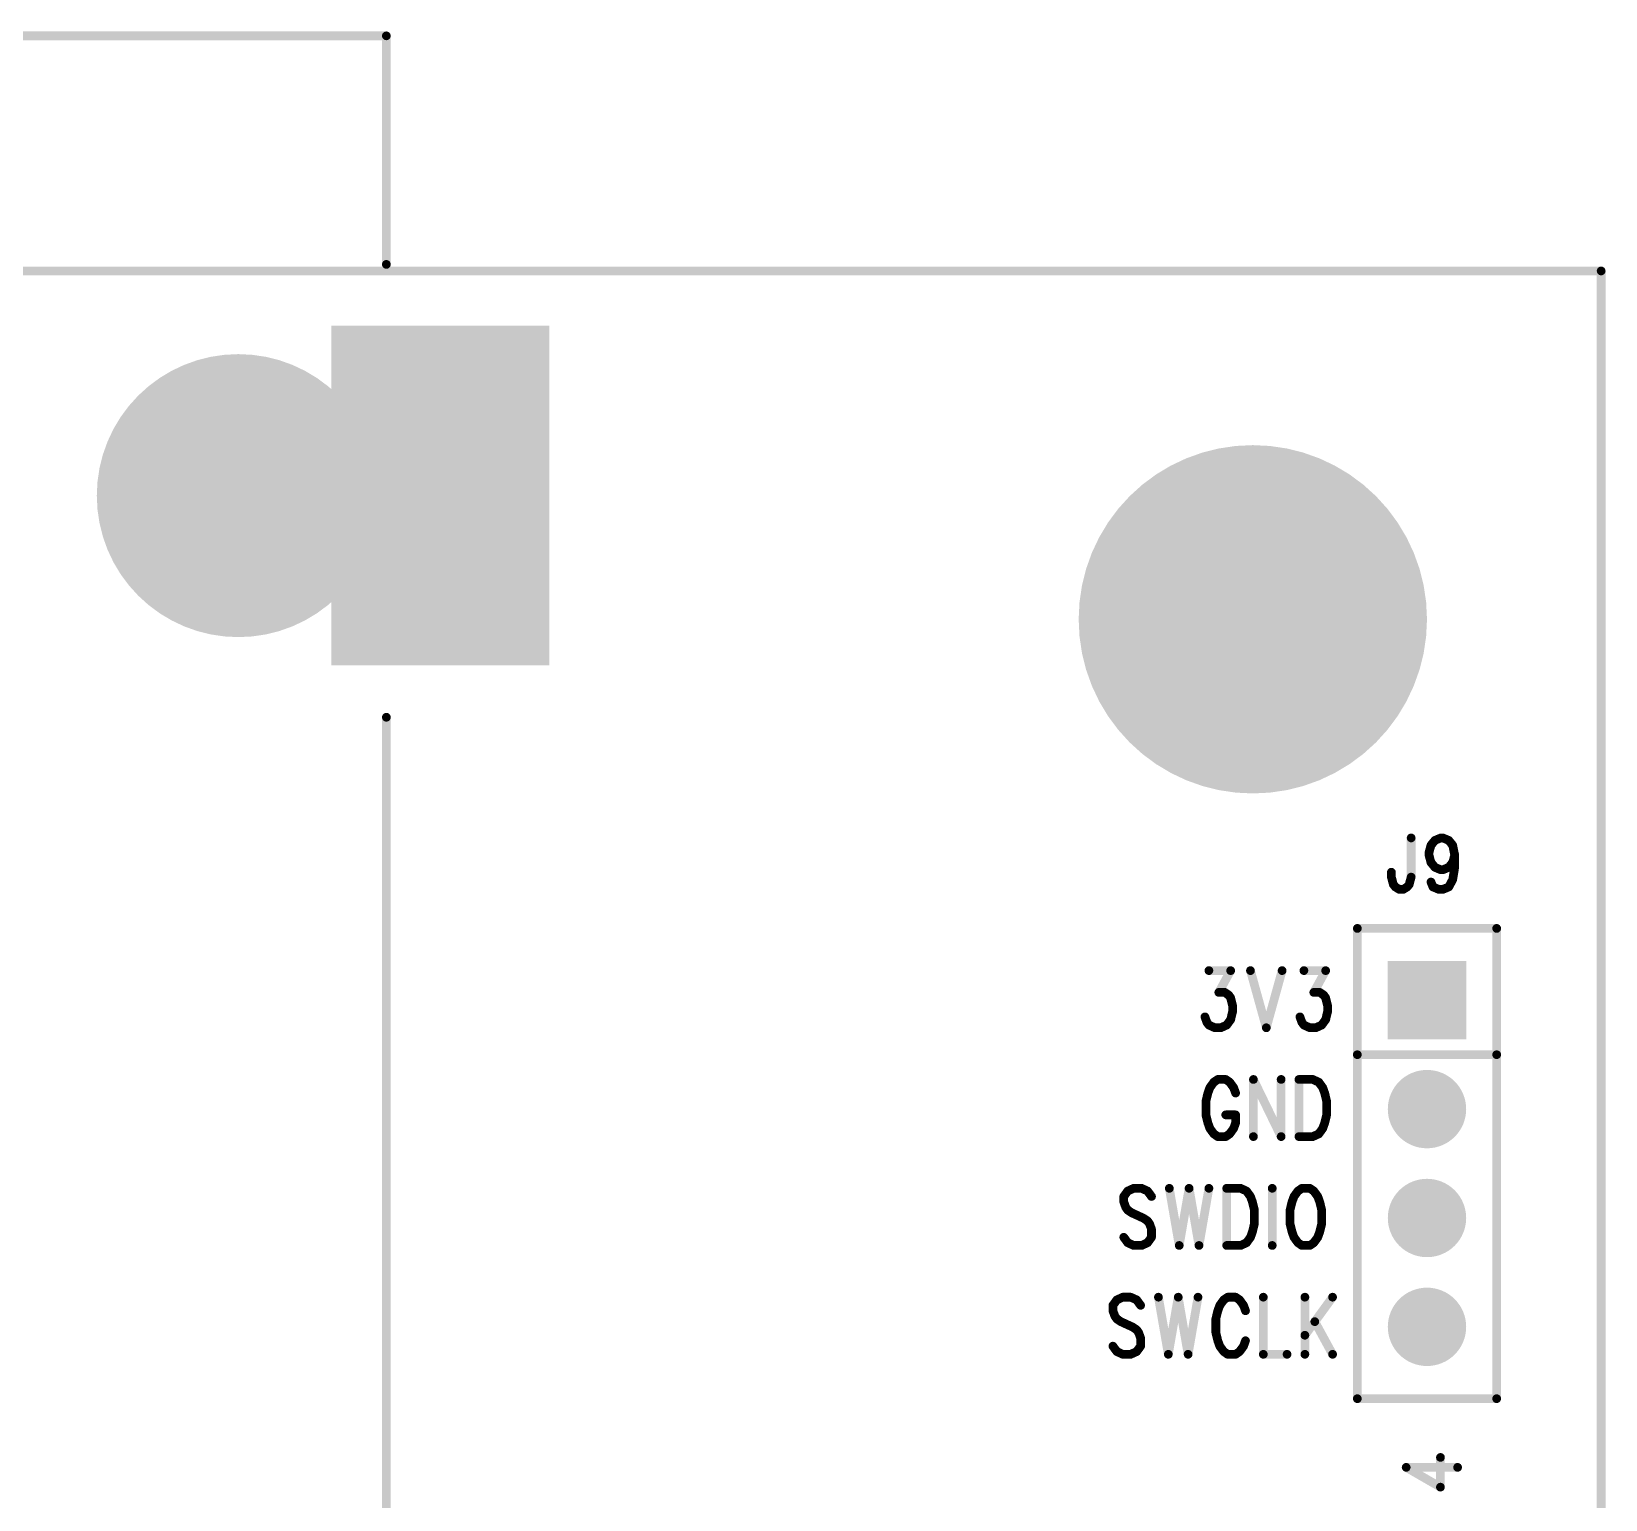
# Model space of a CAD drawing. Extents: x 98.7 to 156, y 84.7 to 176.7.
# Drawn here: x 125.97 to 144.05, y 159.89 to 176.75 of the extents above; entities that cross this region are included whole.
import ezdxf

# ---------------------------------------------------------------- set-up
doc = ezdxf.new("R2010")
doc.units = 0
doc.layers.get('0').update_dxf_attribs({"linetype": 'CONTINUOUS'})
doc.layers.add('MASK-TOP_PHO', color=3, linetype='CONTINUOUS')
doc.layers.add('SILK-TOP_PHO', color=14, linetype='CONTINUOUS')

# ---------------------------------------------------------------- blocks, each defined once
blk = doc.blocks.new('ROUND_1')
at = {"const_width": 0.050038}
blk.add_lwpolyline([(-0.025018, 0, 1), (0.025018, 0, 1)], format="xyb", close=True, dxfattribs=at)
blk = doc.blocks.new('ROUND_32')
at = {"const_width": 1.999996}
blk.add_lwpolyline([(-0.999998, 0, 1), (0.999998, 0, 1)], format="xyb", close=True, dxfattribs=at)
blk = doc.blocks.new('ROUND_11')
at = {"const_width": 0.44996}
blk.add_lwpolyline([(-0.22498, 0, 1), (0.22498, 0, 1)], format="xyb", close=True, dxfattribs=at)
blk = doc.blocks.new('SQUARE_162')
blk.add_solid([(0.44996, 0.44996), (0.44996, -0.44996), (-0.44996, 0.44996), (-0.44996, -0.44996)])
blk = doc.blocks.new('ROUND_248')
at = {"const_width": 1.624964}
blk.add_lwpolyline([(-0.812482, 0, 1), (0.812482, 0, 1)], format="xyb", close=True, dxfattribs=at)
blk = doc.blocks.new('SQUARE_247')
blk.add_solid([(1.25006, 1.25006), (1.25006, -1.25006), (-1.25006, 1.25006), (-1.25006, -1.25006)])

msp = doc.modelspace()

# ---------------------------------------------------------------- linework, layer by layer
at = {"layer": 'MASK-TOP_PHO'}
for points, const_width in [([(143.999966, 173.999906), (100.000054, 173.999906)], 0.100076), ([(143.999966, 100.000054), (143.999966, 173.999906)], 0.100076), ([(130.670046, 172.120052), (130.670046, 170.720004)], 2.50012)]:
    msp.add_lwpolyline(points, dxfattribs=dict(at, const_width=const_width))
at = {"layer": 'SILK-TOP_PHO', "const_width": 0.100076}
for points in [[(113.949988, 176.699926), (130.050032, 176.699926)], [(130.050032, 176.699926), (130.050032, 174.07509)], [(143.999966, 173.999906), (100.000054, 173.999906)], [(143.999966, 100.000054), (143.999966, 173.999906)], [(130.050032, 168.874948), (130.050032, 151.299926)], [(141.818106, 167.489124), (141.818106, 167.039036)], [(142.02283, 167.320214), (142.045436, 167.404796)], [(142.045436, 167.404796), (142.090902, 167.46093)], [(142.090902, 167.46093), (142.158974, 167.489124)], [(142.158974, 167.489124), (142.181834, 167.489124)], [(142.181834, 167.489124), (142.249906, 167.46093)], [(142.249906, 167.46093), (142.295372, 167.404796)], [(142.295372, 167.404796), (142.318232, 167.292274)], [(142.02283, 167.292274), (142.02283, 167.320214)], [(142.045436, 167.207692), (142.02283, 167.292274)], [(142.090902, 167.151558), (142.045436, 167.207692)], [(142.158974, 167.123364), (142.090902, 167.151558)], [(142.249906, 167.151558), (142.181834, 167.123364)], [(142.295372, 167.207692), (142.249906, 167.151558)], [(142.318232, 167.292274), (142.295372, 167.207692)], [(142.318232, 167.151558), (142.295372, 167.010842)], [(142.318232, 167.292274), (142.318232, 167.151558)], [(141.59103, 167.039036), (141.59103, 167.095424)], [(141.613636, 166.954708), (141.59103, 167.039036)], [(141.818106, 167.039036), (141.7955, 166.954708)], [(142.068296, 166.926514), (142.045436, 166.982902)], [(142.181834, 167.123364), (142.158974, 167.123364)], [(142.295372, 167.010842), (142.249906, 166.926514)], [(141.636242, 166.926514), (141.613636, 166.954708)], [(141.681708, 166.89832), (141.636242, 166.926514)], [(141.727174, 166.89832), (141.681708, 166.89832)], [(141.77264, 166.926514), (141.727174, 166.89832)], [(141.7955, 166.954708), (141.77264, 166.926514)], [(142.136368, 166.89832), (142.068296, 166.926514)], [(142.181834, 166.89832), (142.136368, 166.89832)], [(142.249906, 166.926514), (142.181834, 166.89832)], [(141.200124, 161.04997), (141.200124, 166.45001)], [(141.200124, 166.45001), (142.80007, 166.45001)], [(142.80007, 166.45001), (142.80007, 161.04997)], [(139.49553, 165.965632), (139.745466, 165.965632)], [(139.745466, 165.965632), (139.609068, 165.715696)], [(139.972796, 165.965632), (140.15466, 165.309296)], [(140.33627, 165.965632), (140.15466, 165.309296)], [(140.58646, 165.965632), (140.836396, 165.965632)], [(140.836396, 165.965632), (140.699998, 165.715696)], [(139.609068, 165.715696), (139.677394, 165.715696)], [(139.677394, 165.715696), (139.722606, 165.684454)], [(140.699998, 165.715696), (140.76807, 165.715696)], [(140.76807, 165.715696), (140.813536, 165.684454)], [(139.722606, 165.684454), (139.745466, 165.653212)], [(139.745466, 165.653212), (139.768072, 165.559486)], [(139.768072, 165.559486), (139.768072, 165.497002)], [(140.813536, 165.684454), (140.836396, 165.653212)], [(140.836396, 165.653212), (140.859002, 165.559486)], [(140.859002, 165.559486), (140.859002, 165.497002)], [(139.47267, 165.37178), (139.450064, 165.434264)], [(139.49553, 165.340538), (139.47267, 165.37178)], [(139.563602, 165.309296), (139.49553, 165.340538)], [(139.7, 165.340538), (139.631928, 165.309296)], [(139.745466, 165.403022), (139.7, 165.340538)], [(139.768072, 165.497002), (139.745466, 165.403022)], [(140.5636, 165.37178), (140.540994, 165.434264)], [(140.58646, 165.340538), (140.5636, 165.37178)], [(140.654532, 165.309296), (140.58646, 165.340538)], [(140.79093, 165.340538), (140.722604, 165.309296)], [(140.836396, 165.403022), (140.79093, 165.340538)], [(140.859002, 165.497002), (140.836396, 165.403022)], [(139.631928, 165.309296), (139.563602, 165.309296)], [(140.722604, 165.309296), (140.654532, 165.309296)], [(141.200124, 164.999924), (142.80007, 164.999924)], [(139.506706, 164.621972), (139.4841, 164.559488)], [(139.552172, 164.684456), (139.506706, 164.621972)], [(139.597638, 164.715698), (139.552172, 164.684456)], [(139.68857, 164.715698), (139.597638, 164.715698)], [(139.734036, 164.684456), (139.68857, 164.715698)], [(139.779502, 164.621972), (139.734036, 164.684456)], [(139.802362, 164.559488), (139.779502, 164.621972)], [(140.006832, 164.715698), (140.006832, 164.059362)], [(140.006832, 164.715698), (140.325094, 164.059362)], [(140.325094, 164.715698), (140.325094, 164.059362)], [(140.529564, 164.715698), (140.529564, 164.059362)], [(140.529564, 164.715698), (140.688568, 164.715698)], [(140.688568, 164.715698), (140.756894, 164.684456)], [(140.756894, 164.684456), (140.80236, 164.621972)], [(140.80236, 164.621972), (140.824966, 164.559488)], [(139.4841, 164.559488), (139.46124, 164.465508)], [(139.46124, 164.465508), (139.46124, 164.309298)], [(140.824966, 164.559488), (140.847826, 164.465508)], [(140.847826, 164.465508), (140.847826, 164.309298)], [(139.46124, 164.309298), (139.4841, 164.215572)], [(139.68857, 164.309298), (139.802362, 164.309298)], [(139.802362, 164.215572), (139.802362, 164.309298)], [(140.847826, 164.309298), (140.824966, 164.215572)], [(139.4841, 164.215572), (139.506706, 164.153088)], [(139.506706, 164.153088), (139.552172, 164.090604)], [(139.552172, 164.090604), (139.597638, 164.059362)], [(139.68857, 164.059362), (139.734036, 164.090604)], [(139.734036, 164.090604), (139.779502, 164.153088)], [(139.779502, 164.153088), (139.802362, 164.215572)], [(140.756894, 164.090604), (140.688568, 164.059362)], [(140.80236, 164.153088), (140.756894, 164.090604)], [(140.824966, 164.215572), (140.80236, 164.153088)], [(139.597638, 164.059362), (139.68857, 164.059362)], [(140.688568, 164.059362), (140.529564, 164.059362)], [(138.563604, 163.434268), (138.518138, 163.371784)], [(138.518138, 163.371784), (138.518138, 163.3093)], [(138.63193, 163.46551), (138.563604, 163.434268)], [(138.722608, 163.46551), (138.63193, 163.46551)], [(138.790934, 163.434268), (138.722608, 163.46551)], [(138.8364, 163.371784), (138.790934, 163.434268)], [(139.04087, 163.46551), (139.154662, 162.809428)], [(139.2682, 163.46551), (139.154662, 162.809428)], [(139.2682, 163.46551), (139.381738, 162.809428)], [(139.49553, 163.46551), (139.381738, 162.809428)], [(139.7, 163.46551), (139.7, 162.809428)], [(139.7, 163.46551), (139.859004, 163.46551)], [(139.859004, 163.46551), (139.92733, 163.434268)], [(139.92733, 163.434268), (139.972796, 163.371784)], [(139.972796, 163.371784), (139.995402, 163.3093)], [(140.222732, 163.46551), (140.222732, 162.809428)], [(140.472668, 163.371784), (140.450062, 163.3093)], [(140.518134, 163.434268), (140.472668, 163.371784)], [(140.5636, 163.46551), (140.518134, 163.434268)], [(140.654532, 163.46551), (140.5636, 163.46551)], [(140.699998, 163.434268), (140.654532, 163.46551)], [(140.745464, 163.371784), (140.699998, 163.434268)], [(140.76807, 163.3093), (140.745464, 163.371784)], [(138.518138, 163.3093), (138.540998, 163.246816)], [(138.540998, 163.246816), (138.563604, 163.215574)], [(138.563604, 163.215574), (138.60907, 163.184332)], [(138.60907, 163.184332), (138.745468, 163.121848)], [(139.995402, 163.3093), (140.018262, 163.215574)], [(140.018262, 163.215574), (140.018262, 163.059364)], [(140.450062, 163.3093), (140.427202, 163.215574)], [(140.427202, 163.215574), (140.427202, 163.059364)], [(140.79093, 163.215574), (140.76807, 163.3093)], [(140.79093, 163.059364), (140.79093, 163.215574)], [(138.745468, 163.121848), (138.790934, 163.090606)], [(138.790934, 163.090606), (138.81354, 163.059364)], [(138.81354, 163.059364), (138.8364, 162.99688)], [(138.8364, 162.99688), (138.8364, 162.903154)], [(140.018262, 163.059364), (139.995402, 162.965638)], [(140.427202, 163.059364), (140.450062, 162.965638)], [(140.76807, 162.965638), (140.79093, 163.059364)], [(138.563604, 162.84067), (138.518138, 162.903154)], [(138.63193, 162.809428), (138.563604, 162.84067)], [(138.722608, 162.809428), (138.63193, 162.809428)], [(138.790934, 162.84067), (138.722608, 162.809428)], [(138.8364, 162.903154), (138.790934, 162.84067)], [(139.859004, 162.809428), (139.7, 162.809428)], [(139.92733, 162.84067), (139.859004, 162.809428)], [(139.972796, 162.903154), (139.92733, 162.84067)], [(139.995402, 162.965638), (139.972796, 162.903154)], [(140.450062, 162.965638), (140.472668, 162.903154)], [(140.472668, 162.903154), (140.518134, 162.84067)], [(140.518134, 162.84067), (140.5636, 162.809428)], [(140.5636, 162.809428), (140.654532, 162.809428)], [(140.654532, 162.809428), (140.699998, 162.84067)], [(140.699998, 162.84067), (140.745464, 162.903154)], [(140.745464, 162.903154), (140.76807, 162.965638)], [(138.438636, 162.184334), (138.39317, 162.12185)], [(138.39317, 162.12185), (138.39317, 162.059366)], [(138.506708, 162.215576), (138.438636, 162.184334)], [(138.59764, 162.215576), (138.506708, 162.215576)], [(138.665966, 162.184334), (138.59764, 162.215576)], [(138.711432, 162.12185), (138.665966, 162.184334)], [(138.915902, 162.215576), (139.02944, 161.559494)], [(139.143232, 162.215576), (139.02944, 161.559494)], [(139.143232, 162.215576), (139.25677, 161.559494)], [(139.370562, 162.215576), (139.25677, 161.559494)], [(139.620498, 162.12185), (139.597638, 162.059366)], [(139.665964, 162.184334), (139.620498, 162.12185)], [(139.71143, 162.215576), (139.665964, 162.184334)], [(139.802362, 162.215576), (139.71143, 162.215576)], [(139.847828, 162.184334), (139.802362, 162.215576)], [(139.893294, 162.12185), (139.847828, 162.184334)], [(139.9159, 162.059366), (139.893294, 162.12185)], [(140.12037, 162.215576), (140.12037, 161.559494)], [(140.597636, 162.215576), (140.597636, 161.559494)], [(140.915898, 162.215576), (140.597636, 161.778188)], [(138.39317, 162.059366), (138.41603, 161.996882)], [(138.41603, 161.996882), (138.438636, 161.96564)], [(138.438636, 161.96564), (138.484102, 161.934398)], [(138.484102, 161.934398), (138.6205, 161.871914)], [(139.597638, 162.059366), (139.575032, 161.96564)], [(139.575032, 161.96564), (139.575032, 161.80943)], [(140.711428, 161.934398), (140.915898, 161.559494)], [(138.6205, 161.871914), (138.665966, 161.840672)], [(138.665966, 161.840672), (138.688572, 161.80943)], [(138.688572, 161.80943), (138.711432, 161.746946)], [(138.711432, 161.746946), (138.711432, 161.65322)], [(139.575032, 161.80943), (139.597638, 161.715704)], [(138.438636, 161.590736), (138.39317, 161.65322)], [(138.506708, 161.559494), (138.438636, 161.590736)], [(138.59764, 161.559494), (138.506708, 161.559494)], [(138.665966, 161.590736), (138.59764, 161.559494)], [(138.711432, 161.65322), (138.665966, 161.590736)], [(139.597638, 161.715704), (139.620498, 161.65322)], [(139.620498, 161.65322), (139.665964, 161.590736)], [(139.665964, 161.590736), (139.71143, 161.559494)], [(139.71143, 161.559494), (139.802362, 161.559494)], [(139.802362, 161.559494), (139.847828, 161.590736)], [(139.847828, 161.590736), (139.893294, 161.65322)], [(139.893294, 161.65322), (139.9159, 161.715704)], [(140.12037, 161.559494), (140.393166, 161.559494)], [(142.80007, 161.04997), (141.200124, 161.04997)], [(142.154656, 160.03397), (142.154656, 160.375092)], [(141.760956, 160.2613), (142.154656, 160.03397)], [(141.760956, 160.2613), (142.351506, 160.2613)]]:
    msp.add_lwpolyline(points, dxfattribs=at)

# ---------------------------------------------------------------- block references
at = {"layer": 'MASK-TOP_PHO'}
for name, p in [('ROUND_1', (143.999966, 173.999906)), ('SQUARE_247', (130.670046, 172.120052)), ('ROUND_248', (128.35001, 171.420028)), ('SQUARE_247', (130.670046, 170.720004)), ('ROUND_32', (139.999974, 169.999914)), ('SQUARE_162', (141.99997, 165.625018)), ('ROUND_11', (141.99997, 164.375084)), ('ROUND_11', (141.99997, 163.124896)), ('ROUND_11', (141.99997, 161.874962))]:
    msp.add_blockref(name, p, dxfattribs=at)
at = {"layer": 'SILK-TOP_PHO'}
for p in [(130.050032, 176.699926), (130.050032, 174.07509), (143.999966, 173.999906), (130.050032, 168.874948), (141.818106, 167.489124), (142.045436, 167.404796), (142.090902, 167.46093), (142.158974, 167.489124), (142.181834, 167.489124), (142.249906, 167.46093), (142.295372, 167.404796), (142.02283, 167.320214), (142.02283, 167.292274), (142.045436, 167.207692), (142.090902, 167.151558), (142.249906, 167.151558), (142.295372, 167.207692), (142.318232, 167.292274), (142.318232, 167.292274), (142.318232, 167.151558), (141.59103, 167.095424), (141.59103, 167.039036), (141.818106, 167.039036), (142.045436, 166.982902), (142.158974, 167.123364), (142.181834, 167.123364), (142.295372, 167.010842), (141.613636, 166.954708), (141.636242, 166.926514), (141.681708, 166.89832), (141.727174, 166.89832), (141.77264, 166.926514), (141.7955, 166.954708), (142.068296, 166.926514), (142.136368, 166.89832), (142.181834, 166.89832), (142.249906, 166.926514), (141.200124, 166.45001), (142.80007, 166.45001), (139.49553, 165.965632), (139.745466, 165.965632), (139.972796, 165.965632), (140.33627, 165.965632), (140.58646, 165.965632), (140.836396, 165.965632), (139.609068, 165.715696), (139.677394, 165.715696), (140.699998, 165.715696), (140.76807, 165.715696), (139.722606, 165.684454), (139.745466, 165.653212), (139.768072, 165.559486), (140.813536, 165.684454), (140.836396, 165.653212), (140.859002, 165.559486), (139.450064, 165.434264), (139.47267, 165.37178), (139.49553, 165.340538), (139.7, 165.340538), (139.745466, 165.403022), (139.768072, 165.497002), (139.768072, 165.497002), (140.540994, 165.434264), (140.5636, 165.37178), (140.58646, 165.340538), (140.79093, 165.340538), (140.836396, 165.403022), (140.859002, 165.497002), (140.859002, 165.497002), (139.563602, 165.309296), (139.631928, 165.309296), (140.15466, 165.309296), (140.15466, 165.309296), (140.654532, 165.309296), (140.722604, 165.309296), (141.200124, 164.999924), (142.80007, 164.999924), (139.506706, 164.621972), (139.552172, 164.684456), (139.597638, 164.715698), (139.68857, 164.715698), (139.734036, 164.684456), (139.779502, 164.621972), (140.006832, 164.715698), (140.006832, 164.715698), (140.325094, 164.715698), (140.529564, 164.715698), (140.529564, 164.715698), (140.688568, 164.715698), (140.756894, 164.684456), (140.80236, 164.621972), (139.46124, 164.465508), (139.4841, 164.559488), (139.802362, 164.559488), (140.824966, 164.559488), (140.847826, 164.465508), (139.46124, 164.309298), (139.68857, 164.309298), (139.802362, 164.309298), (139.802362, 164.309298), (140.847826, 164.309298), (139.4841, 164.215572), (139.506706, 164.153088), (139.552172, 164.090604), (139.734036, 164.090604), (139.779502, 164.153088), (139.802362, 164.215572), (140.756894, 164.090604), (140.80236, 164.153088), (140.824966, 164.215572), (139.597638, 164.059362), (139.68857, 164.059362), (140.006832, 164.059362), (140.325094, 164.059362), (140.325094, 164.059362), (140.529564, 164.059362), (140.529564, 164.059362), (140.688568, 164.059362), (138.518138, 163.371784), (138.563604, 163.434268), (138.63193, 163.46551), (138.722608, 163.46551), (138.790934, 163.434268), (138.8364, 163.371784), (139.04087, 163.46551), (139.2682, 163.46551), (139.2682, 163.46551), (139.49553, 163.46551), (139.7, 163.46551), (139.7, 163.46551), (139.859004, 163.46551), (139.92733, 163.434268), (139.972796, 163.371784), (140.222732, 163.46551), (140.472668, 163.371784), (140.518134, 163.434268), (140.5636, 163.46551), (140.5636, 163.46551), (140.654532, 163.46551), (140.699998, 163.434268), (140.745464, 163.371784), (138.518138, 163.3093), (138.540998, 163.246816), (138.563604, 163.215574), (138.60907, 163.184332), (139.995402, 163.3093), (140.018262, 163.215574), (140.427202, 163.215574), (140.450062, 163.3093), (140.76807, 163.3093), (140.79093, 163.215574), (138.745468, 163.121848), (138.790934, 163.090606), (138.81354, 163.059364), (138.8364, 162.99688), (140.018262, 163.059364), (140.427202, 163.059364), (140.79093, 163.059364), (138.518138, 162.903154), (138.563604, 162.84067), (138.63193, 162.809428), (138.722608, 162.809428), (138.790934, 162.84067), (138.8364, 162.903154), (139.154662, 162.809428), (139.154662, 162.809428), (139.381738, 162.809428), (139.381738, 162.809428), (139.7, 162.809428), (139.7, 162.809428), (139.859004, 162.809428), (139.92733, 162.84067), (139.972796, 162.903154), (139.995402, 162.965638), (140.222732, 162.809428), (140.450062, 162.965638), (140.472668, 162.903154), (140.518134, 162.84067), (140.5636, 162.809428), (140.654532, 162.809428), (140.699998, 162.84067), (140.745464, 162.903154), (140.76807, 162.965638), (138.39317, 162.12185), (138.438636, 162.184334), (138.506708, 162.215576), (138.59764, 162.215576), (138.665966, 162.184334), (138.711432, 162.12185), (138.915902, 162.215576), (139.143232, 162.215576), (139.143232, 162.215576), (139.370562, 162.215576), (139.620498, 162.12185), (139.665964, 162.184334), (139.71143, 162.215576), (139.802362, 162.215576), (139.847828, 162.184334), (139.893294, 162.12185), (140.12037, 162.215576), (140.597636, 162.215576), (140.915898, 162.215576), (138.39317, 162.059366), (138.41603, 161.996882), (138.438636, 161.96564), (138.484102, 161.934398), (139.575032, 161.96564), (139.597638, 162.059366), (139.9159, 162.059366), (140.711428, 161.934398), (138.6205, 161.871914), (138.665966, 161.840672), (138.688572, 161.80943), (138.711432, 161.746946), (139.575032, 161.80943), (140.597636, 161.778188), (138.39317, 161.65322), (138.438636, 161.590736), (138.506708, 161.559494), (138.59764, 161.559494), (138.665966, 161.590736), (138.711432, 161.65322), (139.02944, 161.559494), (139.02944, 161.559494), (139.25677, 161.559494), (139.25677, 161.559494), (139.597638, 161.715704), (139.620498, 161.65322), (139.665964, 161.590736), (139.71143, 161.559494), (139.802362, 161.559494), (139.847828, 161.590736), (139.893294, 161.65322), (139.9159, 161.715704), (140.12037, 161.559494), (140.393166, 161.559494), (140.597636, 161.559494), (140.915898, 161.559494), (141.200124, 161.04997), (141.200124, 161.04997), (142.80007, 161.04997), (142.154656, 160.375092), (141.760956, 160.2613), (141.760956, 160.2613), (142.351506, 160.2613), (142.154656, 160.03397)]:
    msp.add_blockref('ROUND_1', p, dxfattribs=at)

doc.saveas('drawing.dxf')
